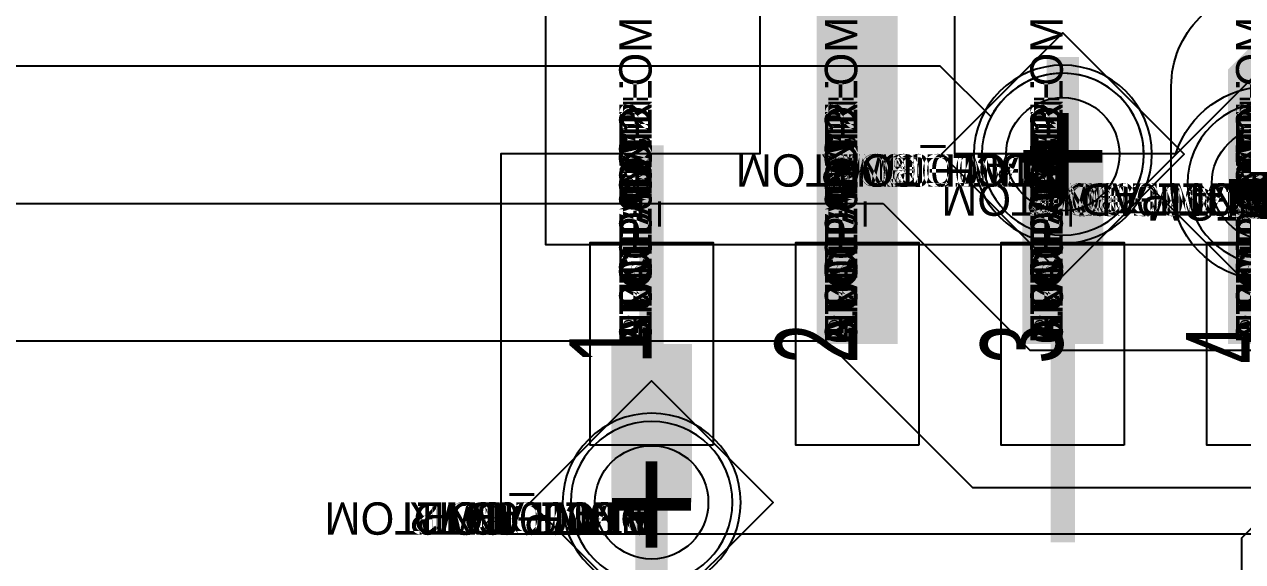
# Model space of a CAD drawing. Extents: x 0 to 323, y 0 to 320.
# Drawn here: x 78.14 to 85.67, y 215.83 to 219.15 of the extents above; entities that cross this region are included whole.
import ezdxf
from ezdxf.enums import TextEntityAlignment as Align

# ---------------------------------------------------------------- set-up
doc = ezdxf.new("R2010")
doc.units = 0
doc.header["$MEASUREMENT"] = 0
doc.layers.get('0').update_dxf_attribs({"linetype": 'CONTINUOUS'})
for name, color, linetype in [('CDN_FIGURES', 7, 'CONTINUOUS'), ('ETCH_BOTTOM', 7, 'CONTINUOUS'), ('ETCH_GND', 3, 'CONTINUOUS'), ('ETCH_INT1', 4, 'CONTINUOUS'), ('ETCH_INT2', 5, 'CONTINUOUS'), ('ETCH_PWR', 6, 'CONTINUOUS'), ('ETCH_TOP', 2, 'CONTINUOUS'), ('MANUFACTURING_NCLEGEND-1-6', 8, 'CONTINUOUS'), ('PACKAGE_GEOMETRY_ASSEMBLY_TOP', 11, 'CONTINUOUS'), ('PACKAGE_GEOMETRY_PIN_NUMBER', 9, 'CONTINUOUS')]:
    doc.layers.add(name, color=color, linetype=linetype)

# ---------------------------------------------------------------- blocks, each defined once
blk = doc.blocks.new('PAD_INFO')
for tag in ['SHAPE_TYPE', 'PAD_HEIGHT', 'PAD_LAYER', 'PAD_TYPE', 'PAD_WIDTH']:
    blk.add_attdef(tag, (0, 0), '', height=0.2)
at = {"flags": 2}
blk.add_attdef('CDN_TYPE', (0, 0), '', height=0.2, dxfattribs=at)
blk = doc.blocks.new('DRILL_INFO')
at = {"flags": 2}
blk.add_attdef('CDN_TYPE', (0, 0), '', height=0.2, dxfattribs=at)
for tag in ['FSHAPE', 'FCHAR', 'DRILL_HEIGHT', 'DIAMETER', 'PLATED', 'DRILL_WIDTH']:
    blk.add_attdef(tag, (0, 0), '', height=0.2)
blk = doc.blocks.new('VIA0700X0300')
at = {"layer": 'ETCH_BOTTOM'}
blk.add_circle((0, 0), 0.35, dxfattribs=at)
at = {"layer": 'ETCH_GND'}
blk.add_circle((0, 0), 0.35, dxfattribs=at)
at = {"layer": 'ETCH_INT1'}
blk.add_circle((0, 0), 0.35, dxfattribs=at)
at = {"layer": 'ETCH_INT2'}
blk.add_circle((0, 0), 0.35, dxfattribs=at)
at = {"layer": 'ETCH_PWR'}
blk.add_circle((0, 0), 0.35, dxfattribs=at)
at = {"layer": 'ETCH_TOP'}
blk.add_circle((0, 0), 0.35, dxfattribs=at)
ref = blk.add_blockref('PAD_INFO', (0, 0))
ref.add_attrib('PAD_LAYER', 'ETCH_TOP', (0, 0), dxfattribs={"height": 0.2})
ref.add_attrib('SHAPE_TYPE', 'NULL', (0, 0), dxfattribs={"height": 0.2})
ref.add_attrib('PAD_TYPE', 'ANTIPAD', (0, 0), dxfattribs={"height": 0.2})
ref.add_attrib('PAD_WIDTH', '0.000000', (0, 0), dxfattribs={"height": 0.2})
ref.add_attrib('PAD_HEIGHT', '0.000000', (0, 0), dxfattribs={"height": 0.2})
ref = blk.add_blockref('PAD_INFO', (0, 0))
ref.add_attrib('PAD_LAYER', 'ETCH_GND', (0, 0), dxfattribs={"height": 0.2})
ref.add_attrib('SHAPE_TYPE', 'NULL', (0, 0), dxfattribs={"height": 0.2})
ref.add_attrib('PAD_TYPE', 'ANTIPAD', (0, 0), dxfattribs={"height": 0.2})
ref.add_attrib('PAD_WIDTH', '0.000000', (0, 0), dxfattribs={"height": 0.2})
ref.add_attrib('PAD_HEIGHT', '0.000000', (0, 0), dxfattribs={"height": 0.2})
ref = blk.add_blockref('PAD_INFO', (0, 0))
ref.add_attrib('PAD_LAYER', 'ETCH_INT1', (0, 0), dxfattribs={"height": 0.2})
ref.add_attrib('SHAPE_TYPE', 'NULL', (0, 0), dxfattribs={"height": 0.2})
ref.add_attrib('PAD_TYPE', 'ANTIPAD', (0, 0), dxfattribs={"height": 0.2})
ref.add_attrib('PAD_WIDTH', '0.000000', (0, 0), dxfattribs={"height": 0.2})
ref.add_attrib('PAD_HEIGHT', '0.000000', (0, 0), dxfattribs={"height": 0.2})
ref = blk.add_blockref('PAD_INFO', (0, 0))
ref.add_attrib('PAD_LAYER', 'ETCH_INT2', (0, 0), dxfattribs={"height": 0.2})
ref.add_attrib('SHAPE_TYPE', 'NULL', (0, 0), dxfattribs={"height": 0.2})
ref.add_attrib('PAD_TYPE', 'ANTIPAD', (0, 0), dxfattribs={"height": 0.2})
ref.add_attrib('PAD_WIDTH', '0.000000', (0, 0), dxfattribs={"height": 0.2})
ref.add_attrib('PAD_HEIGHT', '0.000000', (0, 0), dxfattribs={"height": 0.2})
ref = blk.add_blockref('PAD_INFO', (0, 0))
ref.add_attrib('PAD_LAYER', 'ETCH_PWR', (0, 0), dxfattribs={"height": 0.2})
ref.add_attrib('SHAPE_TYPE', 'NULL', (0, 0), dxfattribs={"height": 0.2})
ref.add_attrib('PAD_TYPE', 'ANTIPAD', (0, 0), dxfattribs={"height": 0.2})
ref.add_attrib('PAD_WIDTH', '0.000000', (0, 0), dxfattribs={"height": 0.2})
ref.add_attrib('PAD_HEIGHT', '0.000000', (0, 0), dxfattribs={"height": 0.2})
ref = blk.add_blockref('PAD_INFO', (0, 0))
ref.add_attrib('PAD_LAYER', 'ETCH_BOTTOM', (0, 0), dxfattribs={"height": 0.2})
ref.add_attrib('SHAPE_TYPE', 'NULL', (0, 0), dxfattribs={"height": 0.2})
ref.add_attrib('PAD_TYPE', 'ANTIPAD', (0, 0), dxfattribs={"height": 0.2})
ref.add_attrib('PAD_WIDTH', '0.000000', (0, 0), dxfattribs={"height": 0.2})
ref.add_attrib('PAD_HEIGHT', '0.000000', (0, 0), dxfattribs={"height": 0.2})
ref = blk.add_blockref('PAD_INFO', (0, 0))
ref.add_attrib('PAD_LAYER', 'ETCH_TOP', (0, 0), dxfattribs={"height": 0.2})
ref.add_attrib('SHAPE_TYPE', 'NULL', (0, 0), dxfattribs={"height": 0.2})
ref.add_attrib('PAD_TYPE', 'THERMAL', (0, 0), dxfattribs={"height": 0.2})
ref.add_attrib('PAD_WIDTH', '0.000000', (0, 0), dxfattribs={"height": 0.2})
ref.add_attrib('PAD_HEIGHT', '0.000000', (0, 0), dxfattribs={"height": 0.2})
ref = blk.add_blockref('PAD_INFO', (0, 0))
ref.add_attrib('PAD_LAYER', 'ETCH_GND', (0, 0), dxfattribs={"height": 0.2})
ref.add_attrib('SHAPE_TYPE', 'NULL', (0, 0), dxfattribs={"height": 0.2})
ref.add_attrib('PAD_TYPE', 'THERMAL', (0, 0), dxfattribs={"height": 0.2})
ref.add_attrib('PAD_WIDTH', '0.000000', (0, 0), dxfattribs={"height": 0.2})
ref.add_attrib('PAD_HEIGHT', '0.000000', (0, 0), dxfattribs={"height": 0.2})
ref = blk.add_blockref('PAD_INFO', (0, 0))
ref.add_attrib('PAD_LAYER', 'ETCH_INT1', (0, 0), dxfattribs={"height": 0.2})
ref.add_attrib('SHAPE_TYPE', 'NULL', (0, 0), dxfattribs={"height": 0.2})
ref.add_attrib('PAD_TYPE', 'THERMAL', (0, 0), dxfattribs={"height": 0.2})
ref.add_attrib('PAD_WIDTH', '0.000000', (0, 0), dxfattribs={"height": 0.2})
ref.add_attrib('PAD_HEIGHT', '0.000000', (0, 0), dxfattribs={"height": 0.2})
ref = blk.add_blockref('PAD_INFO', (0, 0))
ref.add_attrib('PAD_LAYER', 'ETCH_INT2', (0, 0), dxfattribs={"height": 0.2})
ref.add_attrib('SHAPE_TYPE', 'NULL', (0, 0), dxfattribs={"height": 0.2})
ref.add_attrib('PAD_TYPE', 'THERMAL', (0, 0), dxfattribs={"height": 0.2})
ref.add_attrib('PAD_WIDTH', '0.000000', (0, 0), dxfattribs={"height": 0.2})
ref.add_attrib('PAD_HEIGHT', '0.000000', (0, 0), dxfattribs={"height": 0.2})
ref = blk.add_blockref('PAD_INFO', (0, 0))
ref.add_attrib('PAD_LAYER', 'ETCH_PWR', (0, 0), dxfattribs={"height": 0.2})
ref.add_attrib('SHAPE_TYPE', 'NULL', (0, 0), dxfattribs={"height": 0.2})
ref.add_attrib('PAD_TYPE', 'THERMAL', (0, 0), dxfattribs={"height": 0.2})
ref.add_attrib('PAD_WIDTH', '0.000000', (0, 0), dxfattribs={"height": 0.2})
ref.add_attrib('PAD_HEIGHT', '0.000000', (0, 0), dxfattribs={"height": 0.2})
ref = blk.add_blockref('PAD_INFO', (0, 0))
ref.add_attrib('PAD_LAYER', 'ETCH_BOTTOM', (0, 0), dxfattribs={"height": 0.2})
ref.add_attrib('SHAPE_TYPE', 'NULL', (0, 0), dxfattribs={"height": 0.2})
ref.add_attrib('PAD_TYPE', 'THERMAL', (0, 0), dxfattribs={"height": 0.2})
ref.add_attrib('PAD_WIDTH', '0.000000', (0, 0), dxfattribs={"height": 0.2})
ref.add_attrib('PAD_HEIGHT', '0.000000', (0, 0), dxfattribs={"height": 0.2})
ref = blk.add_blockref('PAD_INFO', (0, 0))
ref.add_attrib('PAD_LAYER', 'ETCH_TOP', (0, 0), dxfattribs={"height": 0.2})
ref.add_attrib('SHAPE_TYPE', 'CIRCLE', (0, 0), dxfattribs={"height": 0.2})
ref.add_attrib('PAD_TYPE', 'REGULAR', (0, 0), dxfattribs={"height": 0.2})
ref.add_attrib('PAD_WIDTH', '0.700000', (0, 0), dxfattribs={"height": 0.2})
ref.add_attrib('PAD_HEIGHT', '0.700000', (0, 0), dxfattribs={"height": 0.2})
ref = blk.add_blockref('PAD_INFO', (0, 0))
ref.add_attrib('PAD_LAYER', 'ETCH_GND', (0, 0), dxfattribs={"height": 0.2})
ref.add_attrib('SHAPE_TYPE', 'CIRCLE', (0, 0), dxfattribs={"height": 0.2})
ref.add_attrib('PAD_TYPE', 'REGULAR', (0, 0), dxfattribs={"height": 0.2})
ref.add_attrib('PAD_WIDTH', '0.700000', (0, 0), dxfattribs={"height": 0.2})
ref.add_attrib('PAD_HEIGHT', '0.700000', (0, 0), dxfattribs={"height": 0.2})
ref = blk.add_blockref('PAD_INFO', (0, 0))
ref.add_attrib('PAD_LAYER', 'ETCH_INT1', (0, 0), dxfattribs={"height": 0.2})
ref.add_attrib('SHAPE_TYPE', 'CIRCLE', (0, 0), dxfattribs={"height": 0.2})
ref.add_attrib('PAD_TYPE', 'REGULAR', (0, 0), dxfattribs={"height": 0.2})
ref.add_attrib('PAD_WIDTH', '0.700000', (0, 0), dxfattribs={"height": 0.2})
ref.add_attrib('PAD_HEIGHT', '0.700000', (0, 0), dxfattribs={"height": 0.2})
ref = blk.add_blockref('PAD_INFO', (0, 0))
ref.add_attrib('PAD_LAYER', 'ETCH_INT2', (0, 0), dxfattribs={"height": 0.2})
ref.add_attrib('SHAPE_TYPE', 'CIRCLE', (0, 0), dxfattribs={"height": 0.2})
ref.add_attrib('PAD_TYPE', 'REGULAR', (0, 0), dxfattribs={"height": 0.2})
ref.add_attrib('PAD_WIDTH', '0.700000', (0, 0), dxfattribs={"height": 0.2})
ref.add_attrib('PAD_HEIGHT', '0.700000', (0, 0), dxfattribs={"height": 0.2})
ref = blk.add_blockref('PAD_INFO', (0, 0))
ref.add_attrib('PAD_LAYER', 'ETCH_PWR', (0, 0), dxfattribs={"height": 0.2})
ref.add_attrib('SHAPE_TYPE', 'CIRCLE', (0, 0), dxfattribs={"height": 0.2})
ref.add_attrib('PAD_TYPE', 'REGULAR', (0, 0), dxfattribs={"height": 0.2})
ref.add_attrib('PAD_WIDTH', '0.700000', (0, 0), dxfattribs={"height": 0.2})
ref.add_attrib('PAD_HEIGHT', '0.700000', (0, 0), dxfattribs={"height": 0.2})
ref = blk.add_blockref('PAD_INFO', (0, 0))
ref.add_attrib('PAD_LAYER', 'ETCH_BOTTOM', (0, 0), dxfattribs={"height": 0.2})
ref.add_attrib('SHAPE_TYPE', 'CIRCLE', (0, 0), dxfattribs={"height": 0.2})
ref.add_attrib('PAD_TYPE', 'REGULAR', (0, 0), dxfattribs={"height": 0.2})
ref.add_attrib('PAD_WIDTH', '0.700000', (0, 0), dxfattribs={"height": 0.2})
ref.add_attrib('PAD_HEIGHT', '0.700000', (0, 0), dxfattribs={"height": 0.2})
ref = blk.add_blockref('DRILL_INFO', (0, 0))
ref.add_attrib('DIAMETER', '0.300000', (0, 0), dxfattribs={"height": 0.2})
ref.add_attrib('PLATED', 'PLATED', (0, 0), dxfattribs={"height": 0.2})
ref.add_attrib('FSHAPE', 'DIAMOND', (0, 0), dxfattribs={"height": 0.2})
ref.add_attrib('FCHAR', '+', (0, 0), dxfattribs={"height": 0.2})
ref.add_attrib('DRILL_WIDTH', '1.500000', (0, 0), dxfattribs={"height": 0.2})
ref.add_attrib('DRILL_HEIGHT', '1.500000', (0, 0), dxfattribs={"height": 0.2})
for tag in ['CDN_TYPE', 'PIN']:
    blk.add_attdef(tag, (0, 0), '', height=0.2)
at = {"flags": 2}
for tag in ['PSTKNAME', 'BBV']:
    blk.add_attdef(tag, (0, 0), '', height=0.2, dxfattribs=at)
blk = doc.blocks.new('FIGURE_DIAMOND')
at = {"layer": 'CDN_FIGURES'}
blk.add_lwpolyline([(-0.5, 0), (0, 0.5), (0.5, 0), (0, -0.5)], close=True, dxfattribs=at)
blk = doc.blocks.new('RC1250X0760TS')
at = {"layer": 'ETCH_TOP'}
blk.add_lwpolyline([(-0.625, -0.38), (-0.625, 0.38), (0.625, 0.38), (0.625, -0.38)], close=True, dxfattribs=at)
ref = blk.add_blockref('PAD_INFO', (0, 0))
ref.add_attrib('PAD_LAYER', 'ETCH_TOP', (0, 0), dxfattribs={"height": 0.2})
ref.add_attrib('SHAPE_TYPE', 'NULL', (0, 0), dxfattribs={"height": 0.2})
ref.add_attrib('PAD_TYPE', 'ANTIPAD', (0, 0), dxfattribs={"height": 0.2})
ref.add_attrib('PAD_WIDTH', '0.000000', (0, 0), dxfattribs={"height": 0.2})
ref.add_attrib('PAD_HEIGHT', '0.000000', (0, 0), dxfattribs={"height": 0.2})
ref = blk.add_blockref('PAD_INFO', (0, 0))
ref.add_attrib('PAD_LAYER', 'ETCH_GND', (0, 0), dxfattribs={"height": 0.2})
ref.add_attrib('SHAPE_TYPE', 'NULL', (0, 0), dxfattribs={"height": 0.2})
ref.add_attrib('PAD_TYPE', 'ANTIPAD', (0, 0), dxfattribs={"height": 0.2})
ref.add_attrib('PAD_WIDTH', '0.000000', (0, 0), dxfattribs={"height": 0.2})
ref.add_attrib('PAD_HEIGHT', '0.000000', (0, 0), dxfattribs={"height": 0.2})
ref = blk.add_blockref('PAD_INFO', (0, 0))
ref.add_attrib('PAD_LAYER', 'ETCH_INT1', (0, 0), dxfattribs={"height": 0.2})
ref.add_attrib('SHAPE_TYPE', 'NULL', (0, 0), dxfattribs={"height": 0.2})
ref.add_attrib('PAD_TYPE', 'ANTIPAD', (0, 0), dxfattribs={"height": 0.2})
ref.add_attrib('PAD_WIDTH', '0.000000', (0, 0), dxfattribs={"height": 0.2})
ref.add_attrib('PAD_HEIGHT', '0.000000', (0, 0), dxfattribs={"height": 0.2})
ref = blk.add_blockref('PAD_INFO', (0, 0))
ref.add_attrib('PAD_LAYER', 'ETCH_INT2', (0, 0), dxfattribs={"height": 0.2})
ref.add_attrib('SHAPE_TYPE', 'NULL', (0, 0), dxfattribs={"height": 0.2})
ref.add_attrib('PAD_TYPE', 'ANTIPAD', (0, 0), dxfattribs={"height": 0.2})
ref.add_attrib('PAD_WIDTH', '0.000000', (0, 0), dxfattribs={"height": 0.2})
ref.add_attrib('PAD_HEIGHT', '0.000000', (0, 0), dxfattribs={"height": 0.2})
ref = blk.add_blockref('PAD_INFO', (0, 0))
ref.add_attrib('PAD_LAYER', 'ETCH_PWR', (0, 0), dxfattribs={"height": 0.2})
ref.add_attrib('SHAPE_TYPE', 'NULL', (0, 0), dxfattribs={"height": 0.2})
ref.add_attrib('PAD_TYPE', 'ANTIPAD', (0, 0), dxfattribs={"height": 0.2})
ref.add_attrib('PAD_WIDTH', '0.000000', (0, 0), dxfattribs={"height": 0.2})
ref.add_attrib('PAD_HEIGHT', '0.000000', (0, 0), dxfattribs={"height": 0.2})
ref = blk.add_blockref('PAD_INFO', (0, 0))
ref.add_attrib('PAD_LAYER', 'ETCH_BOTTOM', (0, 0), dxfattribs={"height": 0.2})
ref.add_attrib('SHAPE_TYPE', 'NULL', (0, 0), dxfattribs={"height": 0.2})
ref.add_attrib('PAD_TYPE', 'ANTIPAD', (0, 0), dxfattribs={"height": 0.2})
ref.add_attrib('PAD_WIDTH', '0.000000', (0, 0), dxfattribs={"height": 0.2})
ref.add_attrib('PAD_HEIGHT', '0.000000', (0, 0), dxfattribs={"height": 0.2})
ref = blk.add_blockref('PAD_INFO', (0, 0))
ref.add_attrib('PAD_LAYER', 'ETCH_TOP', (0, 0), dxfattribs={"height": 0.2})
ref.add_attrib('SHAPE_TYPE', 'NULL', (0, 0), dxfattribs={"height": 0.2})
ref.add_attrib('PAD_TYPE', 'THERMAL', (0, 0), dxfattribs={"height": 0.2})
ref.add_attrib('PAD_WIDTH', '0.000000', (0, 0), dxfattribs={"height": 0.2})
ref.add_attrib('PAD_HEIGHT', '0.000000', (0, 0), dxfattribs={"height": 0.2})
ref = blk.add_blockref('PAD_INFO', (0, 0))
ref.add_attrib('PAD_LAYER', 'ETCH_GND', (0, 0), dxfattribs={"height": 0.2})
ref.add_attrib('SHAPE_TYPE', 'NULL', (0, 0), dxfattribs={"height": 0.2})
ref.add_attrib('PAD_TYPE', 'THERMAL', (0, 0), dxfattribs={"height": 0.2})
ref.add_attrib('PAD_WIDTH', '0.000000', (0, 0), dxfattribs={"height": 0.2})
ref.add_attrib('PAD_HEIGHT', '0.000000', (0, 0), dxfattribs={"height": 0.2})
ref = blk.add_blockref('PAD_INFO', (0, 0))
ref.add_attrib('PAD_LAYER', 'ETCH_INT1', (0, 0), dxfattribs={"height": 0.2})
ref.add_attrib('SHAPE_TYPE', 'NULL', (0, 0), dxfattribs={"height": 0.2})
ref.add_attrib('PAD_TYPE', 'THERMAL', (0, 0), dxfattribs={"height": 0.2})
ref.add_attrib('PAD_WIDTH', '0.000000', (0, 0), dxfattribs={"height": 0.2})
ref.add_attrib('PAD_HEIGHT', '0.000000', (0, 0), dxfattribs={"height": 0.2})
ref = blk.add_blockref('PAD_INFO', (0, 0))
ref.add_attrib('PAD_LAYER', 'ETCH_INT2', (0, 0), dxfattribs={"height": 0.2})
ref.add_attrib('SHAPE_TYPE', 'NULL', (0, 0), dxfattribs={"height": 0.2})
ref.add_attrib('PAD_TYPE', 'THERMAL', (0, 0), dxfattribs={"height": 0.2})
ref.add_attrib('PAD_WIDTH', '0.000000', (0, 0), dxfattribs={"height": 0.2})
ref.add_attrib('PAD_HEIGHT', '0.000000', (0, 0), dxfattribs={"height": 0.2})
ref = blk.add_blockref('PAD_INFO', (0, 0))
ref.add_attrib('PAD_LAYER', 'ETCH_PWR', (0, 0), dxfattribs={"height": 0.2})
ref.add_attrib('SHAPE_TYPE', 'NULL', (0, 0), dxfattribs={"height": 0.2})
ref.add_attrib('PAD_TYPE', 'THERMAL', (0, 0), dxfattribs={"height": 0.2})
ref.add_attrib('PAD_WIDTH', '0.000000', (0, 0), dxfattribs={"height": 0.2})
ref.add_attrib('PAD_HEIGHT', '0.000000', (0, 0), dxfattribs={"height": 0.2})
ref = blk.add_blockref('PAD_INFO', (0, 0))
ref.add_attrib('PAD_LAYER', 'ETCH_BOTTOM', (0, 0), dxfattribs={"height": 0.2})
ref.add_attrib('SHAPE_TYPE', 'NULL', (0, 0), dxfattribs={"height": 0.2})
ref.add_attrib('PAD_TYPE', 'THERMAL', (0, 0), dxfattribs={"height": 0.2})
ref.add_attrib('PAD_WIDTH', '0.000000', (0, 0), dxfattribs={"height": 0.2})
ref.add_attrib('PAD_HEIGHT', '0.000000', (0, 0), dxfattribs={"height": 0.2})
ref = blk.add_blockref('PAD_INFO', (0, 0))
ref.add_attrib('PAD_LAYER', 'ETCH_TOP', (0, 0), dxfattribs={"height": 0.2})
ref.add_attrib('SHAPE_TYPE', 'RECTANGLE', (0, 0), dxfattribs={"height": 0.2})
ref.add_attrib('PAD_TYPE', 'REGULAR', (0, 0), dxfattribs={"height": 0.2})
ref.add_attrib('PAD_WIDTH', '1.250000', (0, 0), dxfattribs={"height": 0.2})
ref.add_attrib('PAD_HEIGHT', '0.760000', (0, 0), dxfattribs={"height": 0.2})
ref = blk.add_blockref('PAD_INFO', (0, 0))
ref.add_attrib('PAD_LAYER', 'ETCH_GND', (0, 0), dxfattribs={"height": 0.2})
ref.add_attrib('SHAPE_TYPE', 'NULL', (0, 0), dxfattribs={"height": 0.2})
ref.add_attrib('PAD_TYPE', 'REGULAR', (0, 0), dxfattribs={"height": 0.2})
ref.add_attrib('PAD_WIDTH', '0.000000', (0, 0), dxfattribs={"height": 0.2})
ref.add_attrib('PAD_HEIGHT', '0.000000', (0, 0), dxfattribs={"height": 0.2})
ref = blk.add_blockref('PAD_INFO', (0, 0))
ref.add_attrib('PAD_LAYER', 'ETCH_INT1', (0, 0), dxfattribs={"height": 0.2})
ref.add_attrib('SHAPE_TYPE', 'NULL', (0, 0), dxfattribs={"height": 0.2})
ref.add_attrib('PAD_TYPE', 'REGULAR', (0, 0), dxfattribs={"height": 0.2})
ref.add_attrib('PAD_WIDTH', '0.000000', (0, 0), dxfattribs={"height": 0.2})
ref.add_attrib('PAD_HEIGHT', '0.000000', (0, 0), dxfattribs={"height": 0.2})
ref = blk.add_blockref('PAD_INFO', (0, 0))
ref.add_attrib('PAD_LAYER', 'ETCH_INT2', (0, 0), dxfattribs={"height": 0.2})
ref.add_attrib('SHAPE_TYPE', 'NULL', (0, 0), dxfattribs={"height": 0.2})
ref.add_attrib('PAD_TYPE', 'REGULAR', (0, 0), dxfattribs={"height": 0.2})
ref.add_attrib('PAD_WIDTH', '0.000000', (0, 0), dxfattribs={"height": 0.2})
ref.add_attrib('PAD_HEIGHT', '0.000000', (0, 0), dxfattribs={"height": 0.2})
ref = blk.add_blockref('PAD_INFO', (0, 0))
ref.add_attrib('PAD_LAYER', 'ETCH_PWR', (0, 0), dxfattribs={"height": 0.2})
ref.add_attrib('SHAPE_TYPE', 'NULL', (0, 0), dxfattribs={"height": 0.2})
ref.add_attrib('PAD_TYPE', 'REGULAR', (0, 0), dxfattribs={"height": 0.2})
ref.add_attrib('PAD_WIDTH', '0.000000', (0, 0), dxfattribs={"height": 0.2})
ref.add_attrib('PAD_HEIGHT', '0.000000', (0, 0), dxfattribs={"height": 0.2})
ref = blk.add_blockref('PAD_INFO', (0, 0))
ref.add_attrib('PAD_LAYER', 'ETCH_BOTTOM', (0, 0), dxfattribs={"height": 0.2})
ref.add_attrib('SHAPE_TYPE', 'NULL', (0, 0), dxfattribs={"height": 0.2})
ref.add_attrib('PAD_TYPE', 'REGULAR', (0, 0), dxfattribs={"height": 0.2})
ref.add_attrib('PAD_WIDTH', '0.000000', (0, 0), dxfattribs={"height": 0.2})
ref.add_attrib('PAD_HEIGHT', '0.000000', (0, 0), dxfattribs={"height": 0.2})
ref = blk.add_blockref('DRILL_INFO', (0, 0))
ref.add_attrib('DIAMETER', '0.000000', (0, 0), dxfattribs={"height": 0.2})
ref.add_attrib('PLATED', 'PLATED', (0, 0), dxfattribs={"height": 0.2})
ref.add_attrib('FSHAPE', 'NULL', (0, 0), dxfattribs={"height": 0.2})
ref.add_attrib('DRILL_WIDTH', '0.000000', (0, 0), dxfattribs={"height": 0.2})
ref.add_attrib('DRILL_HEIGHT', '0.000000', (0, 0), dxfattribs={"height": 0.2})
for tag in ['CDN_TYPE', 'PIN']:
    blk.add_attdef(tag, (0, 0), '', height=0.2)
at = {"flags": 2}
for tag in ['PSTKNAME', 'BBV']:
    blk.add_attdef(tag, (0, 0), '', height=0.2, dxfattribs=at)
blk = doc.blocks.new('SO-16W')
at = {"layer": 'PACKAGE_GEOMETRY_ASSEMBLY_TOP'}
blk.add_lwpolyline([(-4.113, -5.1), (4.113, -5.1), (4.113, 5.1), (-4.113, 5.1)], close=True, dxfattribs=at)
at = {"layer": 'ETCH_TOP'}
ref = blk.add_blockref('RC1250X0760TS', (-4.726, 4.445), dxfattribs=at)
ref.add_attrib('CDN_TYPE', 'PIN', (0, 0), dxfattribs={"height": 0.2})
ref.add_attrib('PIN', '1', (0, 0), dxfattribs={"height": 0.2})
ref = blk.add_blockref('RC1250X0760TS', (-4.726, 3.175), dxfattribs=at)
ref.add_attrib('CDN_TYPE', 'PIN', (0, 0), dxfattribs={"height": 0.2})
ref.add_attrib('PIN', '2', (0, 0), dxfattribs={"height": 0.2})
ref = blk.add_blockref('RC1250X0760TS', (-4.726, 1.905), dxfattribs=at)
ref.add_attrib('CDN_TYPE', 'PIN', (0, 0), dxfattribs={"height": 0.2})
ref.add_attrib('PIN', '3', (0, 0), dxfattribs={"height": 0.2})
ref = blk.add_blockref('RC1250X0760TS', (-4.726, 0.635), dxfattribs=at)
ref.add_attrib('CDN_TYPE', 'PIN', (0, 0), dxfattribs={"height": 0.2})
ref.add_attrib('PIN', '4', (0, 0), dxfattribs={"height": 0.2})
at = {"flags": 2}
for tag in ['SYMBOL_TYPE', 'CDN_TYPE', 'REFDES']:
    blk.add_attdef(tag, (0, 0), '', height=0.2, dxfattribs=at)

msp = doc.modelspace()

# ---------------------------------------------------------------- linework, layer by layer
at = {"layer": 'ETCH_BOTTOM'}
for points in [[(86.4242, 218.1054, -0.947081), (85.2275, 218.1705), (85.2275, 218.7705, -0.198912), (85.4033, 219.1948), (85.4125, 219.2041), (85.4125, 220.7056), (89.2627, 220.7056), (89.2627, 219.8665, -0.542242), (89.2627, 218.9445), (89.2627, 218.1054), (87.6466, 218.1054, -0.938107), (86.5486, 218.1054)], [(85.1077, 218.3505, 1), (84.0075, 218.3505, 1)], [(82.5677, 216.2005, 1), (81.4675, 216.2005, 1)]]:
    msp.add_lwpolyline(points, format="xyb", close=True, dxfattribs=at)
for points in [[(85.8276, 218.1705, 0.5, 0.5, 0), (85.8276, 218.7705, 0.5, 0.5, 0), (86.4626, 219.4055, 0.5, 0.5, 0)], [(84.5576, 218.3505, 0.2, 0.2, 0), (84.5576, 218.9513, 0.2, 0.2, 0)], [(84.5576, 217.7497, 0.2, 0.2, 0), (84.5576, 218.3505, 0.2, 0.2, 0)], [(82.0176, 216.2005, 0.2, 0.2, 0), (82.0176, 216.8013, 0.2, 0.2, 0)], [(82.0176, 215.5997, 0.2, 0.2, 0), (82.0176, 216.2005, 0.2, 0.2, 0)]]:
    msp.add_lwpolyline(points, format="xyseb", dxfattribs=at)
at = {"layer": 'ETCH_GND'}
msp.add_lwpolyline([(86.3277, 218.1705, 1), (85.3275, 218.1705, 1)], format="xyb", close=True, dxfattribs=at)
at = {"layer": 'ETCH_INT1'}
msp.add_lwpolyline([(86.2125, 213.6246, -1.595499), (85.576, 214.2611), (85.6625, 214.3476), (85.6625, 215.9819), (88.6761, 218.9956, -0.857789)], format="xyb", dxfattribs=at)
for points in [[(85.0577, 218.3505, 1), (84.0575, 218.3505, 1)], [(86.3277, 218.1705, 1), (85.3275, 218.1705, 1)], [(82.5177, 216.2005, 1), (81.5175, 216.2005, 1)]]:
    msp.add_lwpolyline(points, format="xyb", close=True, dxfattribs=at)
at = {"layer": 'ETCH_INT2'}
for points in [[(85.0577, 218.3505, 1), (84.0575, 218.3505, 1)], [(82.5177, 216.2005, 1), (81.5175, 216.2005, 1)]]:
    msp.add_lwpolyline(points, format="xyb", close=True, dxfattribs=at)
at = {"layer": 'ETCH_PWR'}
msp.add_lwpolyline([(8.9926, 216.9255), (13.1426, 212.7755), (25.9826, 212.7755), (28.6026, 215.3955), (32.5195, 215.3955), (32.7595, 215.1555), (54.8626, 215.1555), (57.7526, 218.0455), (83.4483, 218.0455), (84.3533, 217.1405), (87.5119, 217.1405), (88.0126, 217.6412), (100.3126, 217.6412), (100.8983, 217.0555), (104.1069, 217.0555), (105.0969, 218.0455), (121.0683, 218.0455), (122.0633, 219.0405), (126.6919, 219.0405), (128.0769, 217.6555)], dxfattribs=at)
for points in [[(86.6205, 217.9906), (84.9048, 217.9906, 1.175829), (84.1142, 218.5818), (83.8004, 218.8956), (57.4005, 218.8956), (54.5105, 216.0056)], [(87.864, 216.2904), (84.0012, 216.2904), (83.0962, 217.1954), (73.1118, 217.1954, -1.803436), (72.2634, 217.1954), (71.8591, 217.1954, -1.66478), (70.9761, 217.1954), (70.6161, 217.1954, -1.440731), (69.6791, 217.1954), (68.0186, 217.1954, -1.909949), (67.1966, 217.1954), (65.5282, 217.1954, -1.508985), (64.607, 217.1954), (58.1047, 217.1954), (55.2147, 214.3054)]]:
    msp.add_lwpolyline(points, format="xyb", dxfattribs=at)
msp.add_lwpolyline([(82.5177, 216.2005, 1), (81.5175, 216.2005, 1)], format="xyb", close=True, dxfattribs=at)
at = {"layer": 'ETCH_TOP'}
for points, format in [([(85.759, 229.7519, -0.198912), (85.6125, 230.1055), (85.6125, 230.5304), (84.4627, 230.5304), (84.4627, 230.2056, -0.999833), (84.4627, 229.0054), (84.4627, 228.3054), (81.0127, 228.3054), (81.0127, 224.2541), (83.8877, 221.3791), (83.8877, 218.3546), (85.2564, 218.3546, -0.728353), (86.3988, 218.3546)], "xyb"), ([(83.2876, 217.1795, 0.5, 0.5, 0), (83.2876, 221.1305, 0.5, 0.5, 0), (80.1626, 224.2555, 0.5, 0.5, 0), (79.7126, 224.2555, 0.5, 0.5, 0)], "xyseb"), ([(84.5576, 217.1795, 0.5, 0.5, 0), (84.5576, 218.3505, 0.5, 0.5, 0)], "xyseb"), ([(82.0176, 217.1795, 0.15, 0.15, 0), (82.0176, 218.4053, 0.15, 0.15, 0)], "xyseb"), ([(85.8276, 217.1795, 0.5, 0.5, 0), (85.8276, 218.1705, 0.5, 0.5, 0)], "xyseb"), ([(82.0176, 217.1795, 0.5, 0.5, 0), (82.0176, 216.2005, 0.5, 0.5, 0)], "xyseb"), ([(84.5576, 215.9537, 0.15, 0.15, 0), (84.5576, 217.1795, 0.15, 0.15, 0)], "xyseb")]:
    msp.add_lwpolyline(points, format=format, dxfattribs=at)
msp.add_lwpolyline([(91.8377, 216.0044), (81.0875, 216.0044), (81.0875, 218.3546), (82.6875, 218.3546), (82.6875, 220.8819), (81.0127, 222.5567), (81.0127, 221.4554), (78.4125, 221.4554), (78.4125, 229.0556)], dxfattribs=at)

# ---------------------------------------------------------------- block references
at = {"rotation": 90}
msp.add_blockref('SO-16W', (86.4626, 221.9055), dxfattribs=at)
at = {"layer": 'ETCH_TOP', "rotation": 180}
for p in [(84.5576, 218.3505), (85.8276, 218.1705), (87.0976, 218.1405), (82.0176, 216.2005)]:
    msp.add_blockref('VIA0700X0300', p, dxfattribs=at)
at = {"layer": 'MANUFACTURING_NCLEGEND-1-6', "xscale": 1.5, "yscale": 1.5}
for p in [(84.5576, 218.3505), (85.8276, 218.1705), (82.0176, 216.2005)]:
    msp.add_blockref('FIGURE_DIAMOND', p, dxfattribs=at)

# ---------------------------------------------------------------- texts
at = {"layer": 'MANUFACTURING_NCLEGEND-1-6'}
for p in [(84.5576, 218.3505), (85.8276, 218.1705), (82.0176, 216.2005)]:
    msp.add_text('+', height=0.75, dxfattribs=at).set_placement(p, align=Align.MIDDLE_CENTER)
at = {"layer": 'PACKAGE_GEOMETRY_PIN_NUMBER', "width": 0.649606}
for s, p in [('1', (82.0176, 217.1795)), ('2', (83.2876, 217.1795)), ('3', (84.5576, 217.1795)), ('4', (85.8276, 217.1795))]:
    msp.add_text(s, height=0.508, rotation=90, dxfattribs=at).set_placement(p, align=Align.CENTER)

doc.saveas('drawing.dxf')
